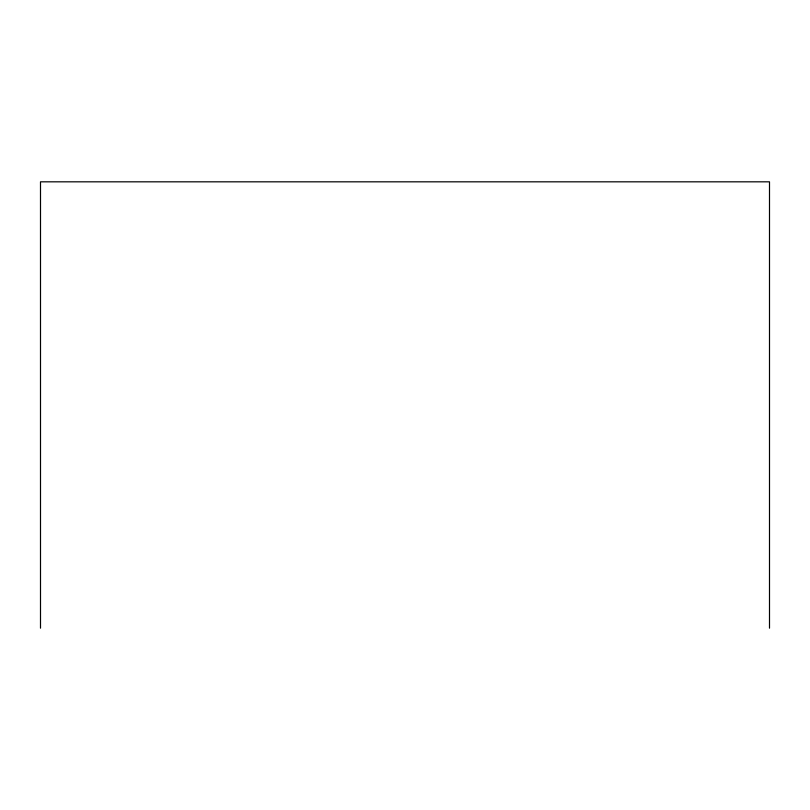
<?xml version="1.0" encoding="UTF-8"?>
<svg xmlns="http://www.w3.org/2000/svg" width="810" height="810" viewBox="0 0 810 810"><rect width="100%" height="100%" fill="white"/><g stroke="black" fill="none" stroke-linecap="round" stroke-linejoin="round"><path stroke-width="1.21" d="M769.5 628.175L769.5 181.825L40.5 181.825L40.5 628.175"/></g></svg>
